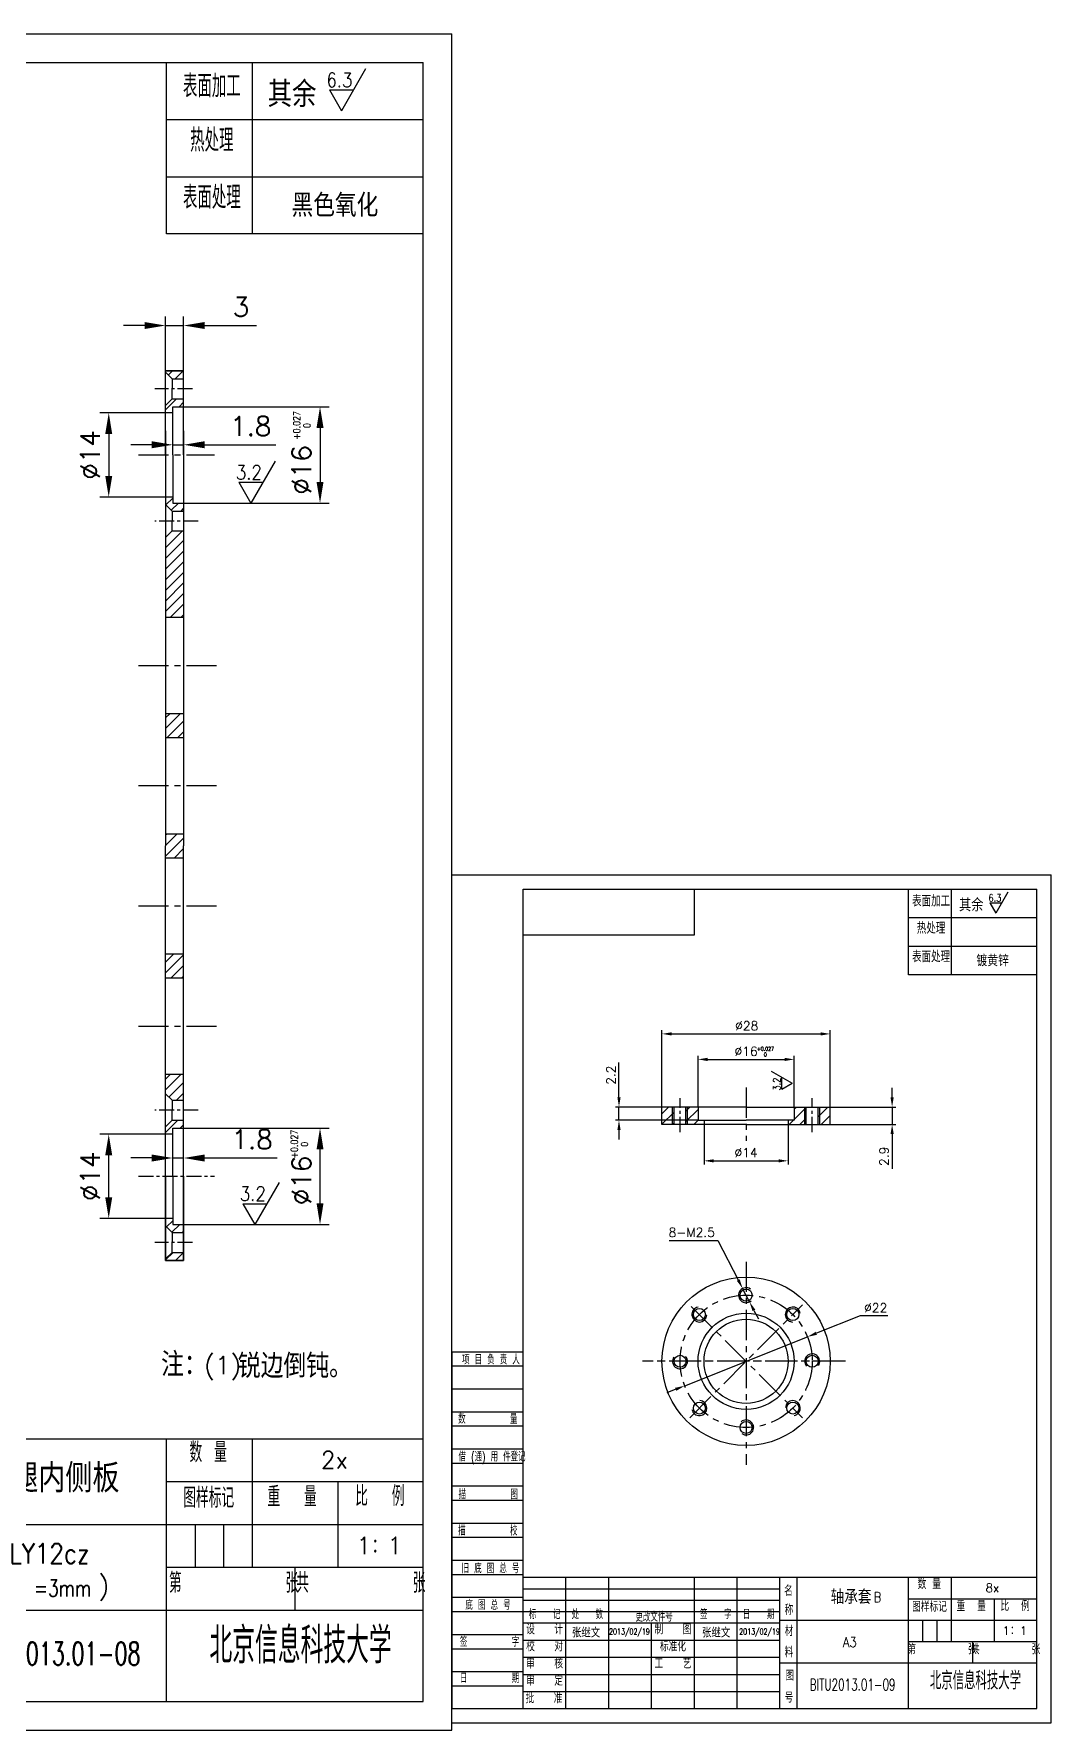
# Model space of a CAD drawing. Extents: x 2854 to 5858, y -1165 to 723.
# Drawn here: x 5345.3 to 5514.6, y -1165.2 to -883 of the extents above; entities that cross this region are included whole.
import ezdxf
from ezdxf.enums import TextEntityAlignment as Align

# ---------------------------------------------------------------- set-up
doc = ezdxf.new("R2010")
doc.units = 0
doc.header["$MEASUREMENT"] = 0
doc.linetypes.add('PF_CENTER', pattern=[2, 1.25, -0.25, 0.25, -0.25])
doc.layers.get('0').update_dxf_attribs({"linetype": 'CONTINUOUS'})
doc.layers.get('DEFPOINTS').update_dxf_attribs({"linetype": 'CONTINUOUS'})
for name, color, linetype in [('SMPEN_CENTER', 4, 'PF_CENTER'), ('SMPEN_DIM', 3, 'CONTINUOUS'), ('SMPEN_HATCH', 6, 'CONTINUOUS'), ('SMPEN_TEXT', 6, 'CONTINUOUS'), ('SMPEN_THICK', 7, 'CONTINUOUS')]:
    doc.layers.add(name, color=color, linetype=linetype)
doc.styles.get("Standard").update_dxf_attribs({"font": 'txt.shx', "bigfont": 'hshztxt.shx'})
doc.styles.add('STYLE1', font='complex.shx', dxfattribs={"bigfont": 'hzdx.shx'})
doc.dimstyles.get("Standard").update_dxf_attribs({"dimtxt": 3, "dimasz": 3, "dimexe": 0.18, "dimexo": 0.5, "dimgap": 1, "dimtad": 1, "dimtoh": 1, "dimdec": 1, "dimzin": 0, "dimdsep": 46, "dimtxsty": 'Standard', "dimcen": 0, "dimadec": 1, "dimazin": 0, "dimtfac": 1, "dimtdec": 1, "dimtofl": 0, "dimtmove": 0, "dimatfit": 3, "dimfxl": 0, "dimtolj": 1, "dimtzin": 0, "dimarcsym": 0})
doc.dimstyles.new('STANDARD$0', dxfattribs={"dimtxt": 3, "dimasz": 3, "dimexe": 0.18, "dimexo": 0.5, "dimgap": 1, "dimtad": 1, "dimtoh": 1, "dimdec": 1, "dimzin": 0, "dimdsep": 46, "dimtxsty": 'Standard', "dimcen": 0, "dimadec": 1, "dimazin": 0, "dimtfac": 1, "dimtdec": 1, "dimtofl": 0, "dimtmove": 0, "dimatfit": 3, "dimfxl": 0, "dimtolj": 1, "dimtzin": 0, "dimarcsym": 0})

# ---------------------------------------------------------------- blocks, each defined once
blk = doc.blocks.new('*D375')
at = {"layer": 'DEFPOINTS', "color": 0, "ltscale": 10}
for p in [(5370.18, -1065.04), (5392.89, -1065.04), (5370.18, -1081.04)]:
    blk.add_point(p, dxfattribs=at)
at = {"layer": 'SMPEN_DIM', "color": 0, "lineweight": -2, "ltscale": 10}
for p, q in [((5370.18, -1065.04), (5394.39, -1065.04)), ((5392.89, -1077.54), (5392.89, -1068.54)), ((5370.18, -1081.04), (5394.39, -1081.04))]:
    blk.add_line(p, q, dxfattribs=at)
at = {"layer": 'SMPEN_DIM', "color": 0, "ltscale": 10}
for points in [[(5392.31, -1068.54), (5393.47, -1068.54), (5392.89, -1065.04)], [(5392.31, -1077.54), (5393.47, -1077.54), (5392.89, -1081.04)]]:
    blk.add_solid(points, dxfattribs=at)
at = {"layer": 'SMPEN_DIM', "color": 0, "ltscale": 10, "insert": (5389.79, -1073.72), "char_height": 3.2, "attachment_point": 5, "rotation": 90}
blk.add_mtext('\\A1;%%C16', dxfattribs=at)
blk = doc.blocks.new('*D374')
at = {"layer": 'DEFPOINTS', "color": 0, "ltscale": 10}
for p in [(5370.18, -945.04), (5370.18, -961.04), (5392.89, -961.04)]:
    blk.add_point(p, dxfattribs=at)
at = {"layer": 'SMPEN_DIM', "color": 0, "lineweight": -2, "ltscale": 10}
for p, q in [((5370.18, -945.04), (5394.39, -945.04)), ((5392.89, -948.54), (5392.89, -957.54)), ((5370.18, -961.04), (5394.39, -961.04))]:
    blk.add_line(p, q, dxfattribs=at)
at = {"layer": 'SMPEN_DIM', "color": 0, "ltscale": 10}
for points in [[(5392.31, -948.54), (5393.47, -948.54), (5392.89, -945.04)], [(5392.31, -957.54), (5393.47, -957.54), (5392.89, -961.04)]]:
    blk.add_solid(points, dxfattribs=at)
at = {"layer": 'SMPEN_DIM', "color": 0, "ltscale": 10, "insert": (5389.79, -955.53), "char_height": 3.2, "attachment_point": 5, "rotation": 90}
blk.add_mtext('\\A1;%%C16', dxfattribs=at)
blk = doc.blocks.new('*D373')
at = {"layer": 'DEFPOINTS', "color": 0, "ltscale": 10}
for p in [(5357.72, -1066.04), (5367.18, -1066.04), (5367.18, -1080.04)]:
    blk.add_point(p, dxfattribs=at)
at = {"layer": 'SMPEN_DIM', "color": 0, "lineweight": -2, "ltscale": 10}
for p, q in [((5367.18, -1066.04), (5356.22, -1066.04)), ((5357.72, -1076.54), (5357.72, -1069.54)), ((5367.18, -1080.04), (5356.22, -1080.04))]:
    blk.add_line(p, q, dxfattribs=at)
at = {"layer": 'SMPEN_DIM', "color": 0, "ltscale": 10}
for points in [[(5357.14, -1069.54), (5358.3, -1069.54), (5357.72, -1066.04)], [(5357.14, -1076.54), (5358.3, -1076.54), (5357.72, -1080.04)]]:
    blk.add_solid(points, dxfattribs=at)
at = {"layer": 'SMPEN_DIM', "color": 0, "ltscale": 10, "insert": (5354.62, -1073.04), "char_height": 3.2, "attachment_point": 5, "rotation": 90}
blk.add_mtext('\\A1;%%c14', dxfattribs=at)
blk = doc.blocks.new('*D372')
at = {"layer": 'DEFPOINTS', "color": 0, "ltscale": 10}
for p in [(5370.18, -1069.99), (5368.38, -1081.04), (5370.18, -1081.04)]:
    blk.add_point(p, dxfattribs=at)
at = {"layer": 'SMPEN_DIM', "color": 0, "lineweight": -2, "ltscale": 10}
for p, q in [((5364.88, -1069.99), (5361.38, -1069.99)), ((5368.38, -1069.99), (5370.18, -1069.99)), ((5373.68, -1069.99), (5385.75, -1069.99))]:
    blk.add_line(p, q, dxfattribs=at)
at = {"layer": 'SMPEN_DIM', "color": 0, "ltscale": 10}
for points in [[(5364.88, -1069.41), (5364.88, -1070.58), (5368.38, -1069.99)], [(5373.68, -1069.41), (5373.68, -1070.58), (5370.18, -1069.99)]]:
    blk.add_solid(points, dxfattribs=at)
at = {"layer": 'SMPEN_DIM', "color": 0, "ltscale": 10, "insert": (5381.58, -1066.89), "char_height": 3.2, "attachment_point": 5}
blk.add_mtext('\\A1;1.8', dxfattribs=at)
blk = doc.blocks.new('*D371')
at = {"layer": 'DEFPOINTS', "color": 0, "ltscale": 10}
for p in [(5367.18, -946.04), (5357.72, -960.04), (5367.18, -960.04)]:
    blk.add_point(p, dxfattribs=at)
at = {"layer": 'SMPEN_DIM', "color": 0, "lineweight": -2, "ltscale": 10}
for p, q in [((5367.18, -946.04), (5356.22, -946.04)), ((5357.72, -949.54), (5357.72, -956.54)), ((5367.18, -960.04), (5356.22, -960.04))]:
    blk.add_line(p, q, dxfattribs=at)
at = {"layer": 'SMPEN_DIM', "color": 0, "ltscale": 10}
for points in [[(5357.14, -949.54), (5358.3, -949.54), (5357.72, -946.04)], [(5357.14, -956.54), (5358.3, -956.54), (5357.72, -960.04)]]:
    blk.add_solid(points, dxfattribs=at)
at = {"layer": 'SMPEN_DIM', "color": 0, "ltscale": 10, "insert": (5354.62, -953.04), "char_height": 3.2, "attachment_point": 5, "rotation": 90}
blk.add_mtext('\\A1;%%c14', dxfattribs=at)
blk = doc.blocks.new('*D370')
at = {"layer": 'DEFPOINTS', "color": 0, "ltscale": 10}
for p in [(5368.38, -945.04), (5370.18, -945.04), (5370.18, -951.35)]:
    blk.add_point(p, dxfattribs=at)
at = {"layer": 'SMPEN_DIM', "color": 0, "lineweight": -2, "ltscale": 10}
for p, q in [((5364.88, -951.35), (5361.38, -951.35)), ((5368.38, -951.35), (5370.18, -951.35)), ((5373.68, -951.35), (5385.51, -951.35))]:
    blk.add_line(p, q, dxfattribs=at)
at = {"layer": 'SMPEN_DIM', "color": 0, "ltscale": 10}
for points in [[(5364.88, -950.76), (5364.88, -951.93), (5368.38, -951.35)], [(5373.68, -950.76), (5373.68, -951.93), (5370.18, -951.35)]]:
    blk.add_solid(points, dxfattribs=at)
at = {"layer": 'SMPEN_DIM', "color": 0, "ltscale": 10, "insert": (5381.35, -948.25), "char_height": 3.2, "attachment_point": 5}
blk.add_mtext('\\A1;1.8', dxfattribs=at)
blk = doc.blocks.new('*D369')
at = {"layer": 'DEFPOINTS', "color": 0, "ltscale": 10}
for p in [(5370.18, -931.51), (5367.18, -939.04), (5370.18, -939.04)]:
    blk.add_point(p, dxfattribs=at)
at = {"layer": 'SMPEN_DIM', "color": 0, "lineweight": -2, "ltscale": 10}
for p, q in [((5367.18, -939.04), (5367.18, -930.01)), ((5370.18, -939.04), (5370.18, -930.01)), ((5363.68, -931.51), (5360.18, -931.51)), ((5367.18, -931.51), (5370.18, -931.51)), ((5373.68, -931.51), (5382.31, -931.51))]:
    blk.add_line(p, q, dxfattribs=at)
at = {"layer": 'SMPEN_DIM', "color": 0, "ltscale": 10}
for points in [[(5363.68, -930.93), (5363.68, -932.09), (5367.18, -931.51)], [(5373.68, -930.93), (5373.68, -932.09), (5370.18, -931.51)]]:
    blk.add_solid(points, dxfattribs=at)
at = {"layer": 'SMPEN_DIM', "color": 0, "ltscale": 10, "insert": (5379.75, -928.41), "char_height": 3.2, "attachment_point": 5}
blk.add_mtext('\\A1;3', dxfattribs=at)
blk = doc.blocks.new('ADDBOX3')
at = {"layer": 'SMPEN_THICK', "ltscale": 8}
for p, q in [((-45, -30), (-45, 0)), ((-30, 0), (-30, -30)), ((-45, -10), (0, -10)), ((-45, -20), (0, -20)), ((0, -30), (-45, -30))]:
    blk.add_line(p, q, dxfattribs=at)
at = {"layer": 'SMPEN_TEXT', "ltscale": 8, "width": 0.667}
for s, p in [('表面加工', (-37.05, -7.32)), ('热处理', (-37.05, -16.82)), ('表面处理', (-37.05, -26.82))]:
    blk.add_text(s, height=4, dxfattribs=at).set_placement(p, align=Align.BOTTOM_CENTER)
at = {"layer": 'SMPEN_TEXT', "ltscale": 8}
for tag, p in [('HEATTREATMENT', (-15.54, -17.14)), ('SURFACETREATMENT', (-13.33, -26.97))]:
    blk.add_attdef(tag, text='', height=3.5, dxfattribs=at).set_placement(p, align=Align.BOTTOM_CENTER)
blk = doc.blocks.new('*D392')
at = {"layer": 'DEFPOINTS', "color": 0, "ltscale": 10}
for p in [(5442.65, -1061.51), (5449.81, -1061.51), (5455.81, -1063.71)]:
    blk.add_point(p, dxfattribs=at)
at = {"layer": 'SMPEN_DIM', "color": 0, "lineweight": -2, "ltscale": 10}
for p, q in [((5442.65, -1059.91), (5442.65, -1054.11)), ((5449.81, -1061.51), (5442.05, -1061.51)), ((5442.65, -1063.71), (5442.65, -1061.51)), ((5455.81, -1063.71), (5442.05, -1063.71)), ((5442.65, -1065.31), (5442.65, -1066.91))]:
    blk.add_line(p, q, dxfattribs=at)
at = {"layer": 'SMPEN_DIM', "color": 0, "ltscale": 10}
for points in [[(5442.39, -1059.91), (5442.92, -1059.91), (5442.65, -1061.51)], [(5442.39, -1065.31), (5442.92, -1065.31), (5442.65, -1063.71)]]:
    blk.add_solid(points, dxfattribs=at)
at = {"layer": 'SMPEN_DIM', "color": 0, "ltscale": 10, "insert": (5441.3, -1056.21), "char_height": 1.5, "attachment_point": 5, "rotation": 90}
blk.add_mtext('\\A1;2.2', dxfattribs=at)
blk = doc.blocks.new('*D391')
at = {"layer": 'DEFPOINTS', "color": 0, "ltscale": 10}
for p in [(5456.81, -1064.41), (5470.81, -1064.41), (5470.81, -1070.46)]:
    blk.add_point(p, dxfattribs=at)
at = {"layer": 'SMPEN_DIM', "color": 0, "lineweight": -2, "ltscale": 10}
for p, q in [((5456.81, -1064.41), (5456.81, -1071.06)), ((5470.81, -1064.41), (5470.81, -1071.06)), ((5458.41, -1070.46), (5469.21, -1070.46))]:
    blk.add_line(p, q, dxfattribs=at)
at = {"layer": 'SMPEN_DIM', "color": 0, "ltscale": 10}
for points in [[(5458.41, -1070.2), (5458.41, -1070.73), (5456.81, -1070.46)], [(5469.21, -1070.2), (5469.21, -1070.73), (5470.81, -1070.46)]]:
    blk.add_solid(points, dxfattribs=at)
at = {"layer": 'SMPEN_DIM', "color": 0, "ltscale": 10, "insert": (5463.8, -1069.11), "char_height": 1.5, "attachment_point": 5}
blk.add_mtext('\\A1;%%C14', dxfattribs=at)
blk = doc.blocks.new('*D390')
at = {"layer": 'DEFPOINTS', "color": 0, "ltscale": 10}
for p in [(5477.81, -1061.51), (5477.81, -1064.41), (5488.12, -1064.41)]:
    blk.add_point(p, dxfattribs=at)
at = {"layer": 'SMPEN_DIM', "color": 0, "lineweight": -2, "ltscale": 10}
for p, q in [((5488.12, -1059.91), (5488.12, -1058.31)), ((5477.81, -1061.51), (5488.72, -1061.51)), ((5488.12, -1061.51), (5488.12, -1064.41)), ((5477.81, -1064.41), (5488.72, -1064.41)), ((5488.12, -1066.01), (5488.12, -1071.81))]:
    blk.add_line(p, q, dxfattribs=at)
at = {"layer": 'SMPEN_DIM', "color": 0, "ltscale": 10}
for points in [[(5487.85, -1059.91), (5488.38, -1059.91), (5488.12, -1061.51)], [(5487.85, -1066.01), (5488.38, -1066.01), (5488.12, -1064.41)]]:
    blk.add_solid(points, dxfattribs=at)
at = {"layer": 'SMPEN_DIM', "color": 0, "ltscale": 10, "insert": (5486.77, -1069.71), "char_height": 1.5, "attachment_point": 5, "rotation": 90}
blk.add_mtext('\\A1;2.9', dxfattribs=at)
blk = doc.blocks.new('*D389')
at = {"layer": 'DEFPOINTS', "color": 0, "ltscale": 10}
for p in [(5474.03, -1099.74), (5453.59, -1107.88)]:
    blk.add_point(p, dxfattribs=at)
at = {"layer": 'SMPEN_DIM', "color": 0, "lineweight": -2, "ltscale": 10}
for p, q in [((5482.78, -1096.26), (5475.51, -1099.15)), ((5487.38, -1096.26), (5482.78, -1096.26)), ((5453.59, -1107.88), (5474.03, -1099.74)), ((5452.1, -1108.47), (5450.61, -1109.06))]:
    blk.add_line(p, q, dxfattribs=at)
at = {"layer": 'SMPEN_DIM', "color": 0, "ltscale": 10}
for points in [[(5475.42, -1098.9), (5475.61, -1099.4), (5474.03, -1099.74)], [(5452, -1108.22), (5452.2, -1108.72), (5453.59, -1107.88)]]:
    blk.add_solid(points, dxfattribs=at)
at = {"layer": 'SMPEN_DIM', "color": 0, "ltscale": 10, "insert": (5485.38, -1094.91), "char_height": 1.5, "attachment_point": 5}
blk.add_mtext('\\A1;∅22', dxfattribs=at)
blk = doc.blocks.new('*D388')
at = {"layer": 'DEFPOINTS', "color": 0, "ltscale": 10}
for p in [(5463.23, -1091.7), (5464.38, -1093.92)]:
    blk.add_point(p, dxfattribs=at)
at = {"layer": 'SMPEN_DIM', "color": 0, "lineweight": -2, "ltscale": 10}
for p, q in [((5451.01, -1083.71), (5459.11, -1083.71)), ((5459.11, -1083.71), (5462.5, -1090.28)), ((5464.38, -1093.92), (5463.23, -1091.7)), ((5465.11, -1095.35), (5465.85, -1096.77))]:
    blk.add_line(p, q, dxfattribs=at)
at = {"layer": 'SMPEN_DIM', "color": 0, "ltscale": 10}
for points in [[(5462.74, -1090.16), (5462.26, -1090.4), (5463.23, -1091.7)], [(5465.35, -1095.22), (5464.88, -1095.47), (5464.38, -1093.92)]]:
    blk.add_solid(points, dxfattribs=at)
at = {"layer": 'SMPEN_DIM', "color": 0, "ltscale": 10, "insert": (5454.76, -1082.36), "char_height": 1.5, "attachment_point": 5}
blk.add_mtext('\\A1;8-M2.5', dxfattribs=at)
blk = doc.blocks.new('*D387')
at = {"layer": 'DEFPOINTS', "color": 0, "ltscale": 10}
for p in [(5477.81, -1049.35), (5449.81, -1061.51), (5477.81, -1061.51)]:
    blk.add_point(p, dxfattribs=at)
at = {"layer": 'SMPEN_DIM', "color": 0, "lineweight": -2, "ltscale": 10}
for p, q in [((5449.81, -1061.51), (5449.81, -1048.75)), ((5451.41, -1049.35), (5476.21, -1049.35)), ((5477.81, -1061.51), (5477.81, -1048.75))]:
    blk.add_line(p, q, dxfattribs=at)
at = {"layer": 'SMPEN_DIM', "color": 0, "ltscale": 10}
for points in [[(5451.41, -1049.08), (5451.41, -1049.61), (5449.81, -1049.35)], [(5476.21, -1049.08), (5476.21, -1049.61), (5477.81, -1049.35)]]:
    blk.add_solid(points, dxfattribs=at)
at = {"layer": 'SMPEN_DIM', "color": 0, "ltscale": 10, "insert": (5463.91, -1048), "char_height": 1.5, "attachment_point": 5}
blk.add_mtext('\\A1;%%c28', dxfattribs=at)
blk = doc.blocks.new('*D386')
at = {"layer": 'DEFPOINTS', "color": 0, "ltscale": 10}
for p in [(5471.81, -1053.59), (5455.81, -1061.51), (5471.81, -1061.51)]:
    blk.add_point(p, dxfattribs=at)
at = {"layer": 'SMPEN_DIM', "color": 0, "lineweight": -2, "ltscale": 10}
for p, q in [((5455.81, -1061.51), (5455.81, -1052.99)), ((5457.41, -1053.59), (5470.21, -1053.59)), ((5471.81, -1061.51), (5471.81, -1052.99))]:
    blk.add_line(p, q, dxfattribs=at)
at = {"layer": 'SMPEN_DIM', "color": 0, "ltscale": 10}
for points in [[(5457.41, -1053.32), (5457.41, -1053.86), (5455.81, -1053.59)], [(5470.21, -1053.32), (5470.21, -1053.86), (5471.81, -1053.59)]]:
    blk.add_solid(points, dxfattribs=at)
at = {"layer": 'SMPEN_DIM', "color": 0, "ltscale": 10, "insert": (5463.81, -1052.24), "char_height": 1.5, "attachment_point": 5}
blk.add_mtext('\\A1;%%C16', dxfattribs=at)
blk = doc.blocks.new('ADDBOX')
for p, q in [((0, 125), (0, 0)), ((0, 125), (25, 125)), ((25, 0), (25, 125))]:
    blk.add_line(p, q)
at = {"color": 1}
for p, q in [((0, 120), (25, 120)), ((0, 99), (25, 99)), ((0, 86), (25, 86)), ((0, 73), (25, 73)), ((0, 60), (25, 60)), ((0, 47), (25, 47)), ((0, 21), (25, 21)), ((0, 8), (25, 8))]:
    blk.add_line(p, q, dxfattribs=at)
for points in [[(0, 112), (25, 112)], [(0, 34), (25, 34)]]:
    blk.add_lwpolyline(points, dxfattribs=at)
for points in [[(0, 104), (25, 104)], [(0, 91), (25, 91)], [(0, 78), (25, 78)], [(0, 65), (25, 65)], [(0, 52), (25, 52)], [(0, 39), (25, 39)], [(0, 26), (25, 26)], [(0, 13), (25, 13)], [(0, 0), (25, 0)]]:
    blk.add_lwpolyline(points)
at = {"color": 1, "width": 0.67}
for s, p in [('项 目 负 责 人', (3.58, 120.61)), ('数        量', (2.2, 99.8)), ('借 (通) 用 件登记', (2.35, 86.62)), ('描        图', (2.35, 73.41)), ('描        校', (2.2, 60.68)), ('旧 底 图 总 号', (3.43, 47.48)), (' 底 图 总 号', (2.97, 34.66)), ('签        字', (2.82, 21.77)), ('日        期', (2.82, 9.04))]:
    blk.add_text(s, height=3, dxfattribs=at).set_placement(p)
at = {"color": 1, "ltscale": 20, "width": 0.67}
blk.add_attdef('PRJMANAGER', text='', height=3.5, dxfattribs=at).set_placement((1.5, 113), align=Align.BOTTOM_LEFT)
at = {"color": 1, "width": 0.67}
for tag, p in [('NUM', (1.5, 92)), ('DRAFTER', (1.5, 66)), ('DVERI', (1.5, 53)), ('OLDDRAWNO', (1.5, 40)), ('DRAWNO', (1.5, 27)), ('SIGNER', (1.5, 14)), ('DATE', (1.5, 1))]:
    blk.add_attdef(tag, text='', height=3.5, dxfattribs=at).set_placement(p, align=Align.BOTTOM_LEFT)

msp = doc.modelspace()

# ---------------------------------------------------------------- hatches: boundary and pattern name
at = {"layer": 'SMPEN_HATCH', "ltscale": 10}
h = msp.add_hatch(dxfattribs=at)
h.set_pattern_fill('ANSI31', color=256, scale=10, style=0)
h.paths.add_polyline_path([(5370.18, -1036.04), (5367.18, -1036.04), (5367.18, -1040.04), (5370.18, -1040.04)])
h.paths.add_polyline_path([(5370.18, -1016.04), (5367.18, -1016.04), (5367.18, -1018.04), (5367.18, -1020.04), (5370.18, -1020.04), (5370.18, -1018.04)])
h.paths.add_polyline_path([(5370.18, -996.04), (5367.18, -996.04), (5367.18, -1000.04), (5370.18, -1000.04)])
h.paths.add_polyline_path([(5370.18, -965.69), (5368.53, -965.69), (5368.26, -965.69), (5367.18, -966.79), (5367.18, -980.04), (5370.18, -980.04)])
h.paths.add_polyline_path([(5370.18, -961.04), (5368.38, -961.04), (5368.38, -960.04), (5367.18, -960.04), (5367.18, -961.29), (5368.26, -962.39), (5370.18, -962.39)])
h.paths.add_polyline_path([(5370.18, -943.69), (5368.53, -943.69), (5368.26, -943.69), (5367.18, -944.79), (5367.18, -946.04), (5368.38, -946.04), (5368.38, -945.04), (5370.18, -945.04)])
h.paths.add_polyline_path([(5370.18, -939.04), (5367.18, -939.04), (5367.18, -939.29), (5368.26, -940.39), (5370.18, -940.39)])
h.paths.add_polyline_path([(5370.18, -1056.04), (5367.18, -1056.04), (5367.18, -1059.29), (5368.26, -1060.39), (5370.18, -1060.39)])
h.paths.add_polyline_path([(5370.18, -1063.69), (5368.53, -1063.69), (5368.26, -1063.69), (5367.18, -1064.79), (5367.18, -1066.04), (5368.38, -1066.04), (5368.38, -1065.04), (5370.18, -1065.04)])
h.paths.add_polyline_path([(5370.18, -1081.04), (5368.38, -1081.04), (5368.38, -1080.04), (5367.18, -1080.04), (5367.18, -1081.29), (5368.26, -1082.39), (5370.18, -1082.39)])
h.paths.add_polyline_path([(5370.18, -1085.69), (5368.53, -1085.69), (5368.26, -1085.69), (5367.18, -1086.79), (5367.18, -1087.04), (5370.18, -1087.04)])
h = msp.add_hatch(dxfattribs=at)
h.set_pattern_fill('ANSI31', color=256, scale=10, style=0)
h.set_pattern_definition([(45, (1723.7655, -2159.9959), (-0.88388348, 0.88388348), [])])
h.paths.add_polyline_path([(5451.56, -1061.51), (5449.81, -1061.51), (5449.81, -1064.41), (5451.56, -1064.41)])
h.paths.add_polyline_path([(5451.56, -1064.41), (5451.82, -1064.41), (5451.82, -1061.51), (5451.56, -1061.51)])
h.paths.add_polyline_path([(5453.79, -1064.41), (5454.06, -1064.41), (5454.06, -1061.51), (5453.79, -1061.51)])
h.paths.add_polyline_path([(5455.81, -1061.51), (5454.06, -1061.51), (5454.06, -1064.41), (5455.81, -1064.41), (5456.81, -1064.41), (5456.81, -1063.71), (5455.81, -1063.71)])
h.paths.add_polyline_path([(5473.56, -1064.41), (5473.56, -1061.51), (5471.81, -1061.51), (5471.81, -1063.71), (5470.81, -1063.71), (5470.81, -1064.41), (5471.81, -1064.41)])
h.paths.add_polyline_path([(5473.82, -1061.51), (5473.56, -1061.51), (5473.56, -1064.41), (5473.82, -1064.41)])
h.paths.add_polyline_path([(5475.79, -1064.41), (5476.06, -1064.41), (5476.06, -1061.51), (5475.79, -1061.51)])
h.paths.add_polyline_path([(5477.81, -1061.51), (5476.06, -1061.51), (5476.06, -1064.41), (5477.81, -1064.41)])

# ---------------------------------------------------------------- linework, layer by layer
for p, q in [((5239.08, -887.75), (5410.08, -887.75)), ((5367.18, -953.04), (5367.18, -939.04)), ((5367.18, -939.04), (5370.18, -939.04)), ((5368.26, -940.39), (5368.26, -942.04)), ((5368.26, -943.69), (5368.26, -942.04)), ((5368.38, -946.04), (5367.18, -946.04)), ((5367.18, -949.04), (5367.18, -1018.04)), ((5370.18, -949.04), (5370.18, -1018.04)), ((5368.38, -960.04), (5367.18, -960.04)), ((5368.26, -962.39), (5368.26, -964.04)), ((5368.26, -965.69), (5368.26, -964.04)), ((5367.18, -980.04), (5370.18, -980.04)), ((5367.18, -996.04), (5370.18, -996.04)), ((5367.18, -1000.04), (5370.18, -1000.04)), ((5367.18, -1016.04), (5370.18, -1016.04)), ((5367.18, -1087.04), (5367.18, -1018.04)), ((5370.18, -1087.04), (5370.18, -1018.04)), ((5367.18, -1020.04), (5370.18, -1020.04)), ((5426.7, -1025.26), (5512.2, -1025.26)), ((5367.18, -1036.04), (5370.18, -1036.04)), ((5367.18, -1040.04), (5370.18, -1040.04)), ((5367.18, -1056.04), (5370.18, -1056.04)), ((5368.26, -1060.39), (5368.26, -1062.04)), ((5368.26, -1063.69), (5368.26, -1062.04)), ((5449.81, -1064.41), (5449.81, -1061.51)), ((5451.56, -1064.41), (5451.56, -1061.51)), ((5451.82, -1064.41), (5451.82, -1061.51)), ((5453.79, -1064.41), (5453.79, -1061.51)), ((5454.06, -1064.41), (5454.06, -1061.51)), ((5473.56, -1064.41), (5473.56, -1061.51)), ((5473.82, -1064.41), (5473.82, -1061.51)), ((5475.79, -1064.41), (5475.79, -1061.51)), ((5476.06, -1064.41), (5476.06, -1061.51)), ((5477.81, -1064.41), (5477.81, -1061.51)), ((5368.38, -1066.04), (5367.18, -1066.04)), ((5455.81, -1064.41), (5449.81, -1064.41)), ((5455.81, -1063.71), (5463.81, -1063.71)), ((5471.81, -1063.71), (5463.81, -1063.71)), ((5471.81, -1064.41), (5477.81, -1064.41)), ((5367.18, -1073.04), (5367.18, -1087.04)), ((5368.38, -1080.04), (5367.18, -1080.04)), ((5368.26, -1082.39), (5368.26, -1084.04)), ((5368.26, -1085.69), (5368.26, -1084.04)), ((5367.18, -1087.04), (5370.18, -1087.04)), ((5239.08, -1160.4), (5410.08, -1160.4)), ((5426.7, -1161.59), (5512.2, -1161.59))]:
    msp.add_line(p, q)
at = {"linetype": 'Continuous'}
for p, q in [((5410.08, -1160.4), (5410.08, -887.75)), ((5426.7, -1161.59), (5426.7, -1025.26)), ((5512.2, -1161.59), (5512.2, -1025.26))]:
    msp.add_line(p, q, dxfattribs=at)
at = {"color": 7, "linetype": 'Continuous', "ltscale": 8}
for p, q in [((5368.26, -940.39), (5367.18, -939.29)), ((5368.26, -943.69), (5367.18, -944.79)), ((5368.26, -962.39), (5367.18, -961.29)), ((5368.26, -965.69), (5367.18, -966.79)), ((5368.26, -1060.39), (5367.18, -1059.29)), ((5368.26, -1063.69), (5367.18, -1064.79)), ((5368.26, -1082.39), (5367.18, -1081.29)), ((5368.26, -1085.69), (5367.18, -1086.79))]:
    msp.add_line(p, q, dxfattribs=at)
at = {"ltscale": 2}
for p, q in [((5368.26, -940.39), (5370.18, -940.39)), ((5368.53, -940.39), (5370.18, -940.39)), ((5368.26, -943.69), (5370.18, -943.69)), ((5368.38, -953.04), (5368.38, -945.04)), ((5368.53, -943.69), (5370.18, -943.69)), ((5368.38, -953.04), (5368.38, -961.04)), ((5368.26, -962.39), (5370.18, -962.39)), ((5368.53, -962.39), (5370.18, -962.39)), ((5368.26, -965.69), (5370.18, -965.69)), ((5368.53, -965.69), (5370.18, -965.69)), ((5368.26, -1060.39), (5370.18, -1060.39)), ((5368.53, -1060.39), (5370.18, -1060.39)), ((5368.26, -1063.69), (5370.18, -1063.69)), ((5368.53, -1063.69), (5370.18, -1063.69)), ((5368.38, -1073.04), (5368.38, -1065.04)), ((5463.81, -1064.41), (5455.81, -1064.41)), ((5463.81, -1064.41), (5471.81, -1064.41)), ((5368.38, -1073.04), (5368.38, -1081.04)), ((5368.26, -1082.39), (5370.18, -1082.39)), ((5368.53, -1082.39), (5370.18, -1082.39)), ((5368.26, -1085.69), (5370.18, -1085.69)), ((5368.53, -1085.69), (5370.18, -1085.69))]:
    msp.add_line(p, q, dxfattribs=at)
at = {"ltscale": 4}
for p, q in [((5368.38, -945.04), (5370.18, -945.04)), ((5368.38, -961.04), (5370.18, -961.04)), ((5455.81, -1061.51), (5455.81, -1063.71)), ((5471.81, -1061.51), (5471.81, -1063.71)), ((5368.38, -1065.04), (5370.18, -1065.04)), ((5456.81, -1063.71), (5456.81, -1064.41)), ((5470.81, -1063.71), (5470.81, -1064.41)), ((5368.38, -1081.04), (5370.18, -1081.04))]:
    msp.add_line(p, q, dxfattribs=at)
at = {"color": 7}
for p, q in [((5239.08, -1116.7), (5410.08, -1116.7)), ((5239.08, -1116.7), (5410.08, -1116.7)), ((5367.33, -1160.4), (5367.33, -1116.7)), ((5324.58, -1130.95), (5410.08, -1130.95)), ((5426.7, -1139.74), (5512.2, -1139.74)), ((5426.7, -1139.74), (5512.2, -1139.74)), ((5426.7, -1161.59), (5426.7, -1139.74)), ((5469.45, -1161.59), (5469.45, -1139.74)), ((5490.83, -1161.59), (5490.83, -1139.74)), ((5324.58, -1145.2), (5410.08, -1145.2)), ((5426.7, -1147.34), (5469.45, -1147.34)), ((5469.45, -1146.86), (5512.2, -1146.86)), ((5469.45, -1153.99), (5512.2, -1153.99))]:
    msp.add_line(p, q, dxfattribs=at)
at = {"color": 6}
for p, q in [((5381.58, -1116.7), (5381.58, -1138.08)), ((5395.83, -1123.83), (5395.83, -1138.08)), ((5372.08, -1130.95), (5372.08, -1138.08)), ((5376.83, -1130.95), (5376.83, -1138.08)), ((5388.7, -1138.08), (5388.7, -1145.2)), ((5433.83, -1161.59), (5433.83, -1139.74)), ((5440.95, -1161.59), (5440.95, -1139.74)), ((5455.2, -1161.59), (5455.2, -1139.74)), ((5462.33, -1161.59), (5462.33, -1139.74)), ((5472.3, -1161.59), (5472.3, -1139.74)), ((5497.95, -1139.74), (5497.95, -1150.42)), ((5426.7, -1141.64), (5469.45, -1141.64)), ((5426.7, -1143.54), (5469.45, -1143.54)), ((5426.7, -1145.44), (5469.45, -1145.44)), ((5505.08, -1143.3), (5505.08, -1150.42)), ((5448.08, -1161.59), (5448.08, -1147.34)), ((5493.2, -1146.86), (5493.2, -1150.42)), ((5495.58, -1146.86), (5495.58, -1150.42)), ((5426.7, -1150.19), (5469.45, -1150.19)), ((5501.52, -1150.42), (5501.52, -1153.99)), ((5426.7, -1153.04), (5469.45, -1153.04)), ((5426.7, -1155.89), (5469.45, -1155.89)), ((5426.7, -1158.74), (5469.45, -1158.74))]:
    msp.add_line(p, q, dxfattribs=at)
for centre, radius in [((5463.81, -1103.81), 14), ((5463.81, -1092.81), 1), ((5456.03, -1096.03), 1), ((5463.81, -1103.81), 8), ((5463.81, -1103.81), 7), ((5471.59, -1096.03), 1), ((5452.81, -1103.81), 1), ((5474.81, -1103.81), 1), ((5456.03, -1111.59), 1), ((5471.59, -1111.59), 1), ((5463.81, -1114.81), 1)]:
    msp.add_circle(centre, radius)
for centre, start, end in [((5463.81, -1092.81), 55.1317, 311.1962), ((5456.03, -1096.03), 100.1317, 356.1962), ((5471.59, -1096.03), 10.1317, 266.1962), ((5452.81, -1103.81), 145.1317, 41.1962), ((5474.81, -1103.81), 325.1317, 221.1962), ((5456.03, -1111.59), 190.1317, 86.1962), ((5471.59, -1111.59), 280.1317, 176.1962), ((5463.81, -1114.81), 235.1317, 131.1962)]:
    msp.add_arc(centre, 1.25, start, end)
at = {"layer": 'SMPEN_CENTER', "ltscale": 2}
for p, q in [((5371.65, -942.04), (5365.37, -942.04)), ((5372.61, -964.04), (5365.37, -964.04)), ((5452.81, -1065.67), (5452.81, -1060.06)), ((5474.81, -1065.67), (5474.81, -1060.06)), ((5372.61, -1062.04), (5365.37, -1062.04)), ((5362.67, -1073.04), (5375.32, -1073.04)), ((5371.65, -1084.04), (5365.37, -1084.04))]:
    msp.add_line(p, q, dxfattribs=at)
at = {"layer": 'SMPEN_CENTER', "ltscale": 4}
for p, q in [((5362.67, -953.04), (5375.32, -953.04)), ((5362.67, -988.04), (5375.92, -988.04)), ((5362.67, -1008.04), (5375.92, -1008.04)), ((5362.67, -1028.04), (5375.92, -1028.04)), ((5362.67, -1048.04), (5375.92, -1048.04)), ((5463.81, -1058.29), (5463.81, -1067.15)), ((5463.81, -1087.27), (5463.81, -1121.03)), ((5454.42, -1113.2), (5473.21, -1094.41)), ((5454.69, -1094.7), (5473.18, -1113.19)), ((5480.35, -1103.81), (5446.59, -1103.81)), ((5479.98, -1103.81), (5446.63, -1103.81))]:
    msp.add_line(p, q, dxfattribs=at)
msp.add_circle((5463.81, -1103.81), 11, dxfattribs=at)
at = {"layer": 'SMPEN_DIM'}
for p, q in [((5400.48, -888.79), (5396.45, -895.77)), ((5394.45, -892.32), (5396.45, -895.77)), ((5394.45, -892.32), (5398.44, -892.32)), ((5385.4, -954.05), (5381.37, -961.04)), ((5379.38, -957.59), (5381.37, -961.04)), ((5379.38, -957.59), (5383.36, -957.59)), ((5507.4, -1025.78), (5505.39, -1029.27)), ((5504.39, -1027.54), (5505.39, -1029.27)), ((5504.39, -1027.54), (5506.38, -1027.54)), ((5467.98, -1055.52), (5471.47, -1057.54)), ((5469.75, -1058.54), (5469.75, -1056.54)), ((5469.75, -1058.54), (5471.47, -1057.54)), ((5386.07, -1074.05), (5382.03, -1081.04)), ((5380.04, -1077.59), (5384.02, -1077.59)), ((5380.04, -1077.59), (5382.03, -1081.04))]:
    msp.add_line(p, q, dxfattribs=at)
at = {"layer": 'SMPEN_THICK', "color": 1}
for p, q in [((5215.33, -883), (5414.83, -883)), ((5215.33, -883), (5414.83, -883)), ((5315.08, -883), (5414.83, -883)), ((5315.08, -883), (5364.95, -883)), ((5414.83, -1022.89), (5514.58, -1022.89)), ((5414.83, -1022.89), (5514.58, -1022.89)), ((5414.83, -1022.89), (5464.7, -1022.89)), ((5414.83, -1022.89), (5464.7, -1022.89)), ((5464.7, -1022.89), (5489.64, -1022.89)), ((5464.7, -1022.89), (5489.64, -1022.89)), ((5215.33, -1165.15), (5414.83, -1165.15)), ((5215.33, -1165.15), (5414.83, -1165.15)), ((5414.83, -1163.96), (5514.58, -1163.96)), ((5414.83, -1163.96), (5514.58, -1163.96))]:
    msp.add_line(p, q, dxfattribs=at)
at = {"layer": 'SMPEN_THICK', "color": 1, "linetype": 'Continuous'}
for p, q in [((5414.83, -1165.15), (5414.83, -883)), ((5414.83, -1163.96), (5414.83, -1022.89)), ((5414.83, -1163.96), (5414.83, -1022.89)), ((5414.83, -1163.96), (5414.83, -1022.89)), ((5414.83, -1163.96), (5414.83, -1022.89)), ((5414.83, -1163.96), (5414.83, -1022.89)), ((5414.83, -1163.96), (5414.83, -1022.89)), ((5414.83, -1163.96), (5414.83, -1022.89)), ((5414.83, -1163.96), (5414.83, -1022.89)), ((5414.83, -1163.96), (5414.83, -1022.89)), ((5414.83, -1163.96), (5414.83, -1022.89)), ((5414.83, -1163.96), (5414.83, -1022.89)), ((5414.83, -1163.96), (5414.83, -1022.89)), ((5414.83, -1163.96), (5414.83, -1022.89)), ((5414.83, -1163.96), (5414.83, -1022.89)), ((5414.83, -1163.96), (5414.83, -1022.89)), ((5414.83, -1163.96), (5414.83, -1022.89)), ((5414.83, -1163.96), (5414.83, -1022.89)), ((5414.83, -1163.96), (5414.83, -1022.89)), ((5414.83, -1163.96), (5414.83, -1022.89)), ((5414.83, -1165.15), (5414.83, -1024.08)), ((5414.83, -1165.15), (5414.83, -1024.08)), ((5414.83, -1165.15), (5414.83, -1024.08)), ((5414.83, -1165.15), (5414.83, -1024.08)), ((5414.83, -1165.15), (5414.83, -1024.08)), ((5414.83, -1165.15), (5414.83, -1024.08)), ((5414.83, -1165.15), (5414.83, -1024.08)), ((5414.83, -1165.15), (5414.83, -1024.08)), ((5414.83, -1165.15), (5414.83, -1024.08)), ((5414.83, -1165.15), (5414.83, -1024.08)), ((5414.83, -1165.15), (5414.83, -1024.08)), ((5414.83, -1165.15), (5414.83, -1024.08)), ((5414.83, -1165.15), (5414.83, -1024.08)), ((5414.83, -1165.15), (5414.83, -1024.08)), ((5414.83, -1165.15), (5414.83, -1024.08)), ((5414.83, -1165.15), (5414.83, -1024.08)), ((5414.83, -1165.15), (5414.83, -1024.08)), ((5414.83, -1165.15), (5414.83, -1024.08)), ((5414.83, -1165.15), (5414.83, -1024.08)), ((5414.83, -1165.15), (5414.83, -1024.08)), ((5414.83, -1165.15), (5414.83, -1024.08)), ((5414.83, -1165.15), (5414.83, -1024.08)), ((5414.83, -1165.15), (5414.83, -1024.08)), ((5414.83, -1165.15), (5414.83, -1024.08)), ((5414.83, -1165.15), (5414.83, -1024.08)), ((5414.83, -1165.15), (5414.83, -1024.08)), ((5414.83, -1165.15), (5414.83, -1024.08)), ((5414.83, -1165.15), (5414.83, -1024.08)), ((5414.83, -1165.15), (5414.83, -1024.08)), ((5414.83, -1165.15), (5414.83, -1024.08)), ((5414.83, -1165.15), (5414.83, -1024.08)), ((5414.83, -1165.15), (5414.83, -1024.08)), ((5414.83, -1165.15), (5414.83, -1024.08)), ((5414.83, -1165.15), (5414.83, -1024.08)), ((5414.83, -1165.15), (5414.83, -1024.08)), ((5414.83, -1165.15), (5414.83, -1024.08)), ((5414.83, -1165.15), (5414.83, -1024.08)), ((5414.83, -1165.15), (5414.83, -1024.08)), ((5414.83, -1165.15), (5414.83, -1024.08)), ((5414.83, -1165.15), (5414.83, -1024.08)), ((5414.83, -1165.15), (5414.83, -1024.08)), ((5414.83, -1165.15), (5414.83, -1024.08)), ((5414.83, -1165.15), (5414.83, -1024.08)), ((5414.83, -1165.15), (5414.83, -1024.08)), ((5414.83, -1165.15), (5414.83, -1024.08)), ((5414.83, -1165.15), (5414.83, -1024.08)), ((5414.83, -1165.15), (5414.83, -1024.08)), ((5414.83, -1165.15), (5414.83, -1024.08)), ((5414.83, -1165.15), (5414.83, -1024.08)), ((5514.58, -1163.96), (5514.58, -1022.89)), ((5514.58, -1163.96), (5514.58, -1022.89)), ((5514.58, -1163.96), (5514.58, -1022.89)), ((5514.58, -1163.96), (5514.58, -1022.89)), ((5514.58, -1163.96), (5514.58, -1022.89)), ((5514.58, -1163.96), (5514.58, -1022.89)), ((5514.58, -1163.96), (5514.58, -1022.89)), ((5514.58, -1163.96), (5514.58, -1022.89)), ((5514.58, -1163.96), (5514.58, -1022.89)), ((5514.58, -1163.96), (5514.58, -1022.89)), ((5514.58, -1163.96), (5514.58, -1022.89)), ((5514.58, -1163.96), (5514.58, -1022.89)), ((5514.58, -1163.96), (5514.58, -1022.89)), ((5514.58, -1163.96), (5514.58, -1022.89)), ((5514.58, -1163.96), (5514.58, -1022.89)), ((5514.58, -1163.96), (5514.58, -1022.89)), ((5514.58, -1163.96), (5514.58, -1022.89)), ((5514.58, -1163.96), (5514.58, -1022.89)), ((5514.58, -1163.96), (5514.58, -1022.89)), ((5514.58, -1163.96), (5514.58, -1022.89)), ((5514.58, -1163.96), (5514.58, -1022.89)), ((5514.58, -1163.96), (5514.58, -1022.89)), ((5514.58, -1163.96), (5514.58, -1022.89)), ((5514.58, -1163.96), (5514.58, -1022.89)), ((5514.58, -1163.96), (5514.58, -1022.89)), ((5514.58, -1163.96), (5514.58, -1022.89)), ((5514.58, -1163.96), (5514.58, -1022.89)), ((5514.58, -1163.96), (5514.58, -1022.89)), ((5514.58, -1163.96), (5514.58, -1022.89)), ((5514.58, -1163.96), (5514.58, -1022.89)), ((5514.58, -1163.96), (5514.58, -1022.89)), ((5514.58, -1163.96), (5514.58, -1022.89)), ((5514.58, -1163.96), (5514.58, -1022.89)), ((5514.58, -1163.96), (5514.58, -1022.89)), ((5514.58, -1163.96), (5514.58, -1022.89)), ((5514.58, -1163.96), (5514.58, -1022.89)), ((5514.58, -1163.96), (5514.58, -1022.89)), ((5514.58, -1163.96), (5514.58, -1022.89)), ((5514.58, -1163.96), (5514.58, -1022.89)), ((5514.58, -1163.96), (5514.58, -1022.89)), ((5514.58, -1163.96), (5514.58, -1022.89)), ((5514.58, -1163.96), (5514.58, -1022.89)), ((5514.58, -1163.96), (5514.58, -1022.89)), ((5514.58, -1163.96), (5514.58, -1022.89)), ((5514.58, -1163.96), (5514.58, -1022.89)), ((5514.58, -1163.96), (5514.58, -1022.89)), ((5514.58, -1163.96), (5514.58, -1022.89)), ((5514.58, -1163.96), (5514.58, -1022.89)), ((5514.58, -1163.96), (5514.58, -1022.89)), ((5514.58, -1163.96), (5514.58, -1022.89)), ((5514.58, -1163.96), (5514.58, -1022.89)), ((5514.58, -1163.96), (5514.58, -1022.89)), ((5514.58, -1163.96), (5514.58, -1022.89)), ((5514.58, -1163.96), (5514.58, -1022.89)), ((5514.58, -1163.96), (5514.58, -1022.89)), ((5514.58, -1163.96), (5514.58, -1022.89)), ((5514.58, -1163.96), (5514.58, -1022.89)), ((5514.58, -1163.96), (5514.58, -1022.89)), ((5514.58, -1163.96), (5514.58, -1022.89)), ((5455.2, -1032.86), (5455.2, -1025.26)), ((5426.7, -1032.86), (5455.2, -1032.86))]:
    msp.add_line(p, q, dxfattribs=at)
at = {"layer": 'SMPEN_THICK'}
for p, q in [((5370.18, -939.04), (5367.18, -939.04)), ((5370.18, -953.04), (5370.18, -939.04)), ((5463.81, -1061.51), (5449.81, -1061.51)), ((5463.81, -1061.51), (5477.81, -1061.51)), ((5370.18, -1073.04), (5370.18, -1087.04)), ((5370.18, -1087.04), (5367.18, -1087.04)), ((5367.33, -1123.83), (5410.08, -1123.83)), ((5367.33, -1138.08), (5410.08, -1138.08)), ((5490.83, -1143.3), (5512.2, -1143.3)), ((5490.83, -1150.42), (5512.2, -1150.42))]:
    msp.add_line(p, q, dxfattribs=at)
at = {"layer": 'SMPEN_THICK', "color": 7, "linetype": 'Continuous'}
msp.add_line((5426.7, -1133.09), (5426.7, -1129.76), dxfattribs=at)

# ---------------------------------------------------------------- block references
at = {"layer": 'SMPEN_THICK'}
for name, p, xscale, yscale, zscale in [('ADDBOX3', (5410.08, -887.75), 0.9499999999998181, 0.9500000000002728, 0.95), ('ADDBOX3', (5512.2, -1025.26), 0.4749999999999091, 0.4749999999999091, 0.475), ('ADDBOX', (5414.83, -1161.59), 0.4749999999999091, 0.4749999999999091, 0.475)]:
    msp.add_blockref(name, p, dxfattribs=dict(at, xscale=xscale, yscale=yscale, zscale=zscale))

# ---------------------------------------------------------------- texts
at = {"color": 6, "width": 0.67}
for s, height, p in [('数 量', 3.325, (5374.27, -1121.61)), ('图样标记', 3.325, (5374.36, -1129.18)), ('重  量', 3.325, (5388.24, -1128.99)), ('比  例', 3.325, (5402.85, -1128.89)), ('第        张', 3.325, (5378.5, -1143.31)), ('共        张', 3.325, (5399.68, -1143.31)), ('数 量', 1.663, (5494.3, -1142.19)), ('标   记', 1.425, (5430.27, -1147.1)), ('处   数', 1.425, (5437.39, -1147.1)), ('签   字', 1.425, (5458.77, -1147.1)), ('日   期', 1.425, (5465.89, -1147.1)), ('图样标记', 1.663, (5494.34, -1145.97)), ('重  量', 1.663, (5501.28, -1145.88)), ('比  例', 1.663, (5508.59, -1145.83)), ('设   计', 1.663, (5430.27, -1149.71)), ('制   图', 1.663, (5451.64, -1149.71)), ('校   对', 1.663, (5430.27, -1152.56)), ('标准化', 1.663, (5451.64, -1152.56)), ('第        张', 1.663, (5496.41, -1153.04)), ('共        张', 1.663, (5507.01, -1153.04)), ('审   核', 1.663, (5430.27, -1155.41)), ('工   艺', 1.663, (5451.64, -1155.41)), ('审   定', 1.663, (5430.27, -1158.26)), ('批   准', 1.663, (5430.17, -1161.19))]:
    msp.add_text(s, height=height, dxfattribs=at).set_placement(p, align=Align.BOTTOM_CENTER)
at = {"color": 6}
for s, height, width, p in [('名', 1.66, 0.67, (5470.14, -1142.82)), ('更改文件号', 1.425, 0.67, (5445.39, -1147.1)), ('称', 1.66, 0.67, (5470.23, -1145.98)), ('材', 1.66, 0.667, (5470.23, -1149.5)), ('料', 1.66, 0.67, (5470.23, -1153.03)), ('图', 1.66, 0.67, (5470.36, -1156.92)), ('号', 1.66, 0.67, (5470.23, -1160.57))]:
    msp.add_text(s, height=height, dxfattribs=dict(at, width=width)).set_placement(p)
at = {"layer": 'SMPEN_DIM', "style": 'STYLE1'}
for s, height, p in [('其余', 4.275, (5388.23, -892.79)), ('黑色氧化', 3.8, (5395.37, -911.33)), ('其余', 2.138, (5501.28, -1027.78)), ('镀黄锌', 1.9, (5504.85, -1037.05))]:
    msp.add_text(s, height=height, dxfattribs=at).set_placement(p, align=Align.MIDDLE)
at = {"layer": 'SMPEN_DIM'}
for s, height, width, p in [('6.3', 2.375, 0.85, (5396.12, -890.66)), ('3.2', 2.375, 0.85, (5381.04, -955.93)), ('6.3', 1.188, 0.85, (5505.22, -1026.72)), ('+0.027', 0.64, 0.85, (5467.03, -1051.82)), ('0', 0.64, 0.85, (5467.01, -1052.78)), ('3.2', 2.375, 0.85, (5381.7, -1075.93)), ('=3mm', 2.8, 0.75, (5350.04, -1141.55))]:
    msp.add_text(s, height=height, dxfattribs=dict(at, width=width)).set_placement(p, align=Align.MIDDLE)
at = {"layer": 'SMPEN_DIM', "width": 0.85}
for s, height, p in [('+0.027', 1.126, (5389.01, -948.13)), ('0', 1.13, (5390.71, -948.15)), ('3.2', 1.188, (5468.92, -1057.7)), ('+0.027', 1.126, (5388.61, -1067.68)), ('0', 1.13, (5390.31, -1067.7))]:
    msp.add_text(s, height=height, rotation=90, dxfattribs=at).set_placement(p, align=Align.MIDDLE)
at = {"layer": 'SMPEN_DIM'}
for s, height, p in [('注：', 4, (5370.24, -1104.11)), ('(1)', 3, (5376.69, -1104.67)), ('锐边倒钝。', 4, (5388.7, -1104.38))]:
    msp.add_text(s, height=height, dxfattribs=at).set_placement(p, align=Align.MIDDLE)
at = {"layer": 'SMPEN_DIM', "ltscale": 8}
for s, height, p in [('2x', 2.85, (5395.28, -1120.21)), ('1：1', 2.85, (5402.76, -1134.47)), ('8x', 1.425, (5504.8, -1141.49)), ('1：1', 1.425, (5508.55, -1148.62))]:
    msp.add_text(s, height=height, dxfattribs=at).set_placement(p, align=Align.MIDDLE)
for s, height, width, p in [('LY12cz', 3.325, 0.85, (5347.84, -1135.77)), ('B', 1.66, 0.85, (5485.67, -1143.05)), ('张继文', 1.425, 0.85, (5437.17, -1148.84)), ('2013/02/19', 1, 0.6667, (5444.39, -1148.84)), ('张继文', 1.425, 0.85, (5458.82, -1148.84)), ('2013/02/19', 1, 0.6667, (5466.05, -1148.84)), ('BITU2013.01-08', 3.8, 0.6667, (5348.74, -1152.43)), ('A3', 1.663, 0.85, (5481.08, -1150.52)), ('BITU2013.01-09', 1.9, 0.6667, (5481.54, -1157.6))]:
    msp.add_text(s, height=height, dxfattribs=dict(at, width=width)).set_placement(p, align=Align.MIDDLE)
at = {"layer": 'SMPEN_DIM', "text_generation_flag": 2}
msp.add_text('(', height=3, dxfattribs=at).set_placement((5356.9, -1141.36), align=Align.MIDDLE)
at = {"layer": 'SMPEN_HATCH'}
for s, height, p in [('小腿内侧板', 4.75, (5348.23, -1123)), ('轴承套', 2.375, (5481.28, -1142.88))]:
    msp.add_text(s, height=height, dxfattribs=at).set_placement(p, align=Align.MIDDLE)
at = {"layer": 'SMPEN_TEXT', "width": 0.667}
for height, p in [(5.985, (5389.65, -1155.86)), (2.993, (5501.99, -1159.31))]:
    msp.add_text('北京信息科技大学', height=height, dxfattribs=at).set_placement(p, align=Align.BOTTOM_CENTER)

# ---------------------------------------------------------------- dimensions: what is measured, and where the dimension line sits
at = {"layer": 'SMPEN_DIM'}
for base, p1, p2, override, picture, middle in [((5370.18, -931.51), (5367.18, -939.04), (5370.18, -939.04), {"dimtxt": 3.2, "dimasz": 3.5, "dimexe": 1.5, "dimexo": 0, "dimgap": 1.5, "dimtad": 1, "dimtih": 0, "dimzin": 8, "dimcen": 2.5, "dimtofl": 1}, '*D369', (5379.75, -931.51)), ((5370.18, -951.35), (5368.38, -945.04), (5370.18, -945.04), {"dimtxt": 3.2, "dimasz": 3.5, "dimexe": 1.5, "dimexo": 0, "dimgap": 1.5, "dimtad": 1, "dimtih": 0, "dimzin": 8, "dimcen": 2.5, "dimse1": 1, "dimse2": 1, "dimtofl": 1}, '*D370', (5381.35, -951.35))]:
    dim = msp.add_linear_dim(base=base, p1=p1, p2=p2, dimstyle='STANDARD$0', override=override, dxfattribs=at)
    dim.commit()
    dim.dimension.update_dxf_attribs({"geometry": picture, "text_midpoint": middle, "dimtype": 160})
for base, p1, p2, picture, middle in [((5392.89, -961.04), (5370.18, -945.04), (5370.18, -961.04), '*D374', (5392.89, -955.53)), ((5392.89, -1065.04), (5370.18, -1081.04), (5370.18, -1065.04), '*D375', (5392.89, -1073.72))]:
    dim = msp.add_linear_dim(base=base, p1=p1, p2=p2, angle=90, text='%%C<>', dimstyle='STANDARD$0', override={"dimtxt": 3.2, "dimasz": 3.5, "dimexe": 1.5, "dimexo": 0, "dimgap": 1.5, "dimtad": 1, "dimtih": 0, "dimzin": 8, "dimcen": 2.5, "dimtofl": 1}, dxfattribs=at)
    dim.commit()
    dim.dimension.update_dxf_attribs({"geometry": picture, "text_midpoint": middle, "dimtype": 160})
for base, p1, p2, picture, middle in [((5357.72, -960.04), (5367.18, -946.04), (5367.18, -960.04), '*D371', (5354.62, -953.04)), ((5357.72, -1066.04), (5367.18, -1080.04), (5367.18, -1066.04), '*D373', (5354.62, -1073.04))]:
    dim = msp.add_linear_dim(base=base, p1=p1, p2=p2, angle=90, text='%%c<>', dimstyle='STANDARD$0', override={"dimtxt": 3.2, "dimasz": 3.5, "dimexe": 1.5, "dimexo": 0, "dimgap": 1.5, "dimtad": 1, "dimtih": 0, "dimzin": 8, "dimcen": 2.5, "dimtofl": 1}, dxfattribs=at)
    dim.commit()
    dim.dimension.update_dxf_attribs({"geometry": picture, "text_midpoint": middle})
for base, p1, p2, text, picture, middle in [((5477.81, -1049.35), (5449.81, -1061.51), (5477.81, -1061.51), '%%c<>', '*D387', (5463.91, -1049.35)), ((5470.81, -1070.46), (5456.81, -1064.41), (5470.81, -1064.41), '%%C<>', '*D391', (5463.8, -1070.46))]:
    dim = msp.add_linear_dim(base=base, p1=p1, p2=p2, text=text, dimstyle='STANDARD$0', override={"dimtxt": 1.5, "dimasz": 1.6, "dimexe": 0.6, "dimexo": 0, "dimgap": 0.6, "dimtad": 1, "dimtih": 0, "dimzin": 8, "dimcen": 2.5, "dimtofl": 1}, dxfattribs=at)
    dim.commit()
    dim.dimension.update_dxf_attribs({"geometry": picture, "text_midpoint": middle, "dimtype": 160})
dim = msp.add_linear_dim(base=(5471.81, -1053.59), p1=(5455.81, -1061.51), p2=(5471.81, -1061.51), text='%%C<>', dimstyle='STANDARD$0', override={"dimtxt": 1.5, "dimasz": 1.6, "dimexe": 0.6, "dimexo": 0, "dimgap": 0.6, "dimtad": 1, "dimtih": 0, "dimzin": 8, "dimcen": 2.5, "dimtofl": 1}, dxfattribs=at)
dim.commit()
dim.dimension.update_dxf_attribs({"geometry": '*D386', "text_midpoint": (5463.81, -1052.24)})
for base, p1, p2, picture, middle in [((5442.65, -1061.51), (5455.81, -1063.71), (5449.81, -1061.51), '*D392', (5441.3, -1056.21)), ((5488.12, -1064.41), (5477.81, -1061.51), (5477.81, -1064.41), '*D390', (5486.77, -1069.71))]:
    dim = msp.add_linear_dim(base=base, p1=p1, p2=p2, angle=90, dimstyle='STANDARD$0', override={"dimtxt": 1.5, "dimasz": 1.6, "dimexe": 0.6, "dimexo": 0, "dimgap": 0.6, "dimtad": 1, "dimtih": 0, "dimtoh": 0, "dimzin": 8, "dimcen": 2.5, "dimtofl": 1}, dxfattribs=at)
    dim.commit()
    dim.dimension.update_dxf_attribs({"geometry": picture, "text_midpoint": middle})
dim = msp.add_linear_dim(base=(5370.18, -1069.99), p1=(5368.38, -1081.04), p2=(5370.18, -1081.04), angle=180, dimstyle='STANDARD$0', override={"dimtxt": 3.2, "dimasz": 3.5, "dimexe": 1.5, "dimexo": 0, "dimgap": 1.5, "dimtad": 1, "dimtih": 0, "dimzin": 8, "dimcen": 2.5, "dimse1": 1, "dimse2": 1, "dimtofl": 1}, dxfattribs=at)
dim.commit()
dim.dimension.update_dxf_attribs({"geometry": '*D372', "text_midpoint": (5381.58, -1069.99), "dimtype": 160})
dim = msp.add_diameter_dim_2p(p1=(5464.38, -1093.92), p2=(5463.23, -1091.7), text='8-M2.5', dimstyle='Standard', override={"dimtxt": 1.5, "dimasz": 1.6, "dimexe": 0.6, "dimexo": 0, "dimgap": 0.6, "dimtad": 1, "dimtih": 0, "dimzin": 8, "dimcen": 2.5, "dimtofl": 1}, dxfattribs=at)
dim.commit()
dim.dimension.update_dxf_attribs({"geometry": '*D388', "text_midpoint": (5454.76, -1083.71), "dimtype": 163})
dim = msp.add_diameter_dim_2p(p1=(5453.59, -1107.88), p2=(5474.03, -1099.74), dimstyle='Standard', override={"dimtxt": 1.5, "dimasz": 1.6, "dimexe": 0.6, "dimexo": 0, "dimgap": 0.6, "dimtad": 1, "dimtih": 0, "dimzin": 8, "dimcen": 2.5, "dimtofl": 1}, dxfattribs=at)
dim.commit()
dim.dimension.update_dxf_attribs({"geometry": '*D389', "text_midpoint": (5485.38, -1096.26), "dimtype": 163})

doc.saveas('drawing.dxf')
